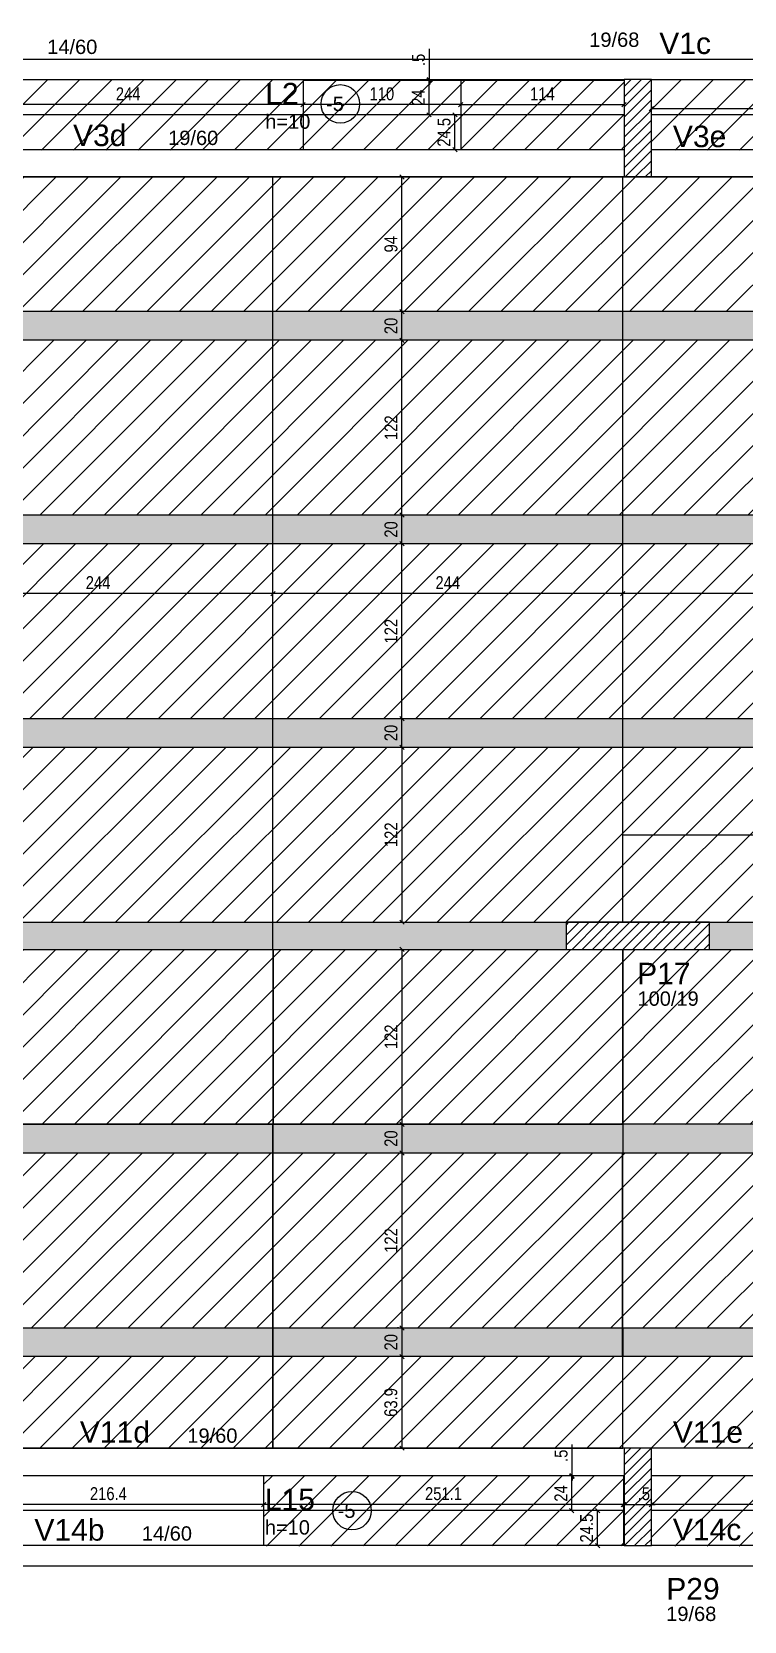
# Model space of a CAD drawing. Extents: x 2335 to 8663, y 180 to 3801.
# Drawn here: x 4212 to 4709, y 1703 to 2812 of the extents above; entities that cross this region are included whole.
import ezdxf

# ---------------------------------------------------------------- set-up
doc = ezdxf.new("R2010")
doc.units = 0
for name, color, linetype in [('3', 3, 'Continuous'), ('4', 4, 'Continuous'), ('8', 8, 'Continuous'), ('COTA', 241, 'Continuous'), ('ES-VIGA', 3, 'Continuous'), ('L-D', 2, 'Continuous'), ('L-N', 4, 'Continuous'), ('Painéis', 200, 'Continuous'), ('Pilares', 5, 'Continuous'), ('VIG-D', 2, 'Continuous')]:
    doc.layers.add(name, color=color, linetype=linetype)
doc.layers.add('Hachura', color=251, linetype='Continuous', lineweight=9)
doc.layers.add('REAPROVEITAMENTO', color=251, linetype='Continuous', lineweight=9)
doc.styles.add('COTA TECNICA-50', font='techl___.ttf', dxfattribs={"height": 9})
doc.styles.get("Standard").update_dxf_attribs({"font": 'arial.ttf'})
doc.dimstyles.new('COTA PAINEL-50', dxfattribs={"dimtxt": 9, "dimasz": 3, "dimexe": 3, "dimexo": 3, "dimgap": 3, "dimtad": 1, "dimdec": 1, "dimzin": 12, "dimdsep": 46, "dimtxsty": 'COTA TECNICA-50', "dimblk1": 'OBLIQUE', "dimblk2": 'OBLIQUE', "dimsah": 1, "dimcen": 0.9, "dimclrd": 4, "dimclre": 4, "dimclrt": 240, "dimadec": 1, "dimazin": 3, "dimtfac": 1, "dimtdec": 1, "dimtmove": 0, "dimatfit": 3, "dimfxl": 1, "dimtolj": 1, "dimtzin": 12, "dimarcsym": 0})
pattern_1 = [(45, (-39.48, -210.253), (-11.22532, 11.22532), [])]

# ---------------------------------------------------------------- blocks, each defined once
blk = doc.blocks.new('_Oblique')
at = {"color": 0, "linetype": 'ByBlock', "lineweight": -2}
blk.add_line((-0.5, -0.5), (0.5, 0.5), dxfattribs=at)
blk = doc.blocks.new('*D232')
at = {"layer": 'COTA', "color": 4, "lineweight": -2, "transparency": 16777216}
for p, q in [((4469.9, 2172), (4469.9, 2050)), ((4472.8, 2172), (4472.9, 2172)), ((4472.8, 2050), (4472.9, 2050))]:
    blk.add_line(p, q, dxfattribs=at)
at = {"layer": 'Defpoints', "color": 0, "transparency": 16777216}
for p in [(4469.8, 2172), (4469.8, 2050), (4469.9, 2050)]:
    blk.add_point(p, dxfattribs=at)
at = {"layer": 'COTA', "color": 4, "lineweight": -2, "transparency": 16777216, "xscale": 3, "yscale": 3, "zscale": 3}
for p, rotation in [((4469.9, 2172), 90), ((4469.9, 2050), 270)]:
    blk.add_blockref('_Oblique', p, dxfattribs=dict(at, rotation=rotation))
at = {"layer": 'COTA', "color": 240, "transparency": 16777216, "insert": (4462.3, 2111), "char_height": 9, "attachment_point": 5, "rotation": 90, "style": 'COTA TECNICA-50'}
blk.add_mtext('\\A1;122', dxfattribs=at)
blk = doc.blocks.new('*D233')
at = {"layer": 'COTA', "color": 4, "lineweight": -2, "transparency": 16777216}
for p, q in [((4469.9, 2050), (4469.9, 2029.9)), ((4472.8, 2050), (4472.9, 2050))]:
    blk.add_line(p, q, dxfattribs=at)
at = {"layer": 'Defpoints', "color": 0, "transparency": 16777216}
for p in [(4469.8, 2050), (4469.9, 2029.9), (4469.9, 2029.9)]:
    blk.add_point(p, dxfattribs=at)
at = {"layer": 'COTA', "color": 4, "lineweight": -2, "transparency": 16777216, "xscale": 3, "yscale": 3, "zscale": 3}
for p, rotation in [((4469.9, 2050), 90), ((4469.9, 2029.9), 270)]:
    blk.add_blockref('_Oblique', p, dxfattribs=dict(at, rotation=rotation))
at = {"layer": 'COTA', "color": 240, "transparency": 16777216, "insert": (4462.3, 2040), "char_height": 9, "attachment_point": 5, "rotation": 90, "style": 'COTA TECNICA-50'}
blk.add_mtext('\\A1;20', dxfattribs=at)
blk = doc.blocks.new('*D234')
at = {"layer": 'COTA', "color": 4, "lineweight": -2, "transparency": 16777216}
for p, q in [((4469.9, 2029.9), (4469.9, 1907.9)), ((4467.5, 1907.9), (4466.9, 1907.9))]:
    blk.add_line(p, q, dxfattribs=at)
at = {"layer": 'Defpoints', "color": 0, "transparency": 16777216}
for p in [(4469.9, 2029.9), (4469.9, 1907.9), (4470.5, 1907.9)]:
    blk.add_point(p, dxfattribs=at)
at = {"layer": 'COTA', "color": 4, "lineweight": -2, "transparency": 16777216, "xscale": 3, "yscale": 3, "zscale": 3}
for p, rotation in [((4469.9, 2029.9), 90), ((4469.9, 1907.9), 270)]:
    blk.add_blockref('_Oblique', p, dxfattribs=dict(at, rotation=rotation))
at = {"layer": 'COTA', "color": 240, "transparency": 16777216, "insert": (4462.3, 1968.9), "char_height": 9, "attachment_point": 5, "rotation": 90, "style": 'COTA TECNICA-50'}
blk.add_mtext('\\A1;122', dxfattribs=at)
blk = doc.blocks.new('*D235')
at = {"layer": 'COTA', "color": 4, "lineweight": -2, "transparency": 16777216}
blk.add_line((4469.9, 1907.9), (4469.9, 1887.9), dxfattribs=at)
at = {"layer": 'Defpoints', "color": 0, "transparency": 16777216}
for p in [(4469.9, 1907.9), (4469.9, 1887.9), (4469.9, 1887.9)]:
    blk.add_point(p, dxfattribs=at)
at = {"layer": 'COTA', "color": 4, "lineweight": -2, "transparency": 16777216, "xscale": 3, "yscale": 3, "zscale": 3}
for p, rotation in [((4469.9, 1907.9), 90), ((4469.9, 1887.9), 270)]:
    blk.add_blockref('_Oblique', p, dxfattribs=dict(at, rotation=rotation))
at = {"layer": 'COTA', "color": 240, "transparency": 16777216, "insert": (4462.3, 1897.9), "char_height": 9, "attachment_point": 5, "rotation": 90, "style": 'COTA TECNICA-50'}
blk.add_mtext('\\A1;20', dxfattribs=at)
blk = doc.blocks.new('*D236')
at = {"layer": 'COTA', "color": 4, "lineweight": -2, "transparency": 16777216}
blk.add_line((4469.9, 1887.9), (4469.9, 1824), dxfattribs=at)
at = {"layer": 'Defpoints', "color": 0, "transparency": 16777216}
for p in [(4469.9, 1887.9), (4469.9, 1824), (4469.9, 1824)]:
    blk.add_point(p, dxfattribs=at)
at = {"layer": 'COTA', "color": 4, "lineweight": -2, "transparency": 16777216, "xscale": 3, "yscale": 3, "zscale": 3}
for p, rotation in [((4469.9, 1887.9), 90), ((4469.9, 1824), 270)]:
    blk.add_blockref('_Oblique', p, dxfattribs=dict(at, rotation=rotation))
at = {"layer": 'COTA', "color": 240, "transparency": 16777216, "insert": (4462.2, 1855.9), "char_height": 9, "attachment_point": 5, "rotation": 90, "style": 'COTA TECNICA-50'}
blk.add_mtext('\\A1;63.9', dxfattribs=at)
blk = doc.blocks.new('*D96')
at = {"layer": 'Defpoints', "color": 0, "transparency": 16777216}
for p in [(4623.9, 2420.3), (4623.9, 2420.3), (4867.9, 2420.3)]:
    blk.add_point(p, dxfattribs=at)
at = {"layer": 'Painéis', "color": 4, "lineweight": -2, "transparency": 16777216}
for p, q in [((4623.9, 2423.3), (4623.9, 2423.3)), ((4867.9, 2420.3), (4623.9, 2420.3))]:
    blk.add_line(p, q, dxfattribs=at)
at = {"layer": 'Painéis', "color": 4, "lineweight": -2, "transparency": 16777216, "xscale": 3, "yscale": 3, "zscale": 3, "rotation": 180}
blk.add_blockref('_Oblique', (4623.9, 2420.3), dxfattribs=at)
at = {"layer": 'Painéis', "color": 4, "lineweight": -2, "transparency": 16777216, "xscale": 3, "yscale": 3, "zscale": 3}
blk.add_blockref('_Oblique', (4867.9, 2420.3), dxfattribs=at)
at = {"layer": 'Painéis', "color": 240, "transparency": 16777216, "insert": (4745.9, 2427.9), "char_height": 9, "attachment_point": 5, "style": 'COTA TECNICA-50'}
blk.add_mtext('\\A1;244', dxfattribs=at)
blk = doc.blocks.new('*D97')
at = {"layer": 'Defpoints', "color": 0, "transparency": 16777216}
for p in [(4379.9, 2420.3), (4379.9, 2420.3), (4623.9, 2420.3)]:
    blk.add_point(p, dxfattribs=at)
at = {"layer": 'Painéis', "color": 4, "lineweight": -2, "transparency": 16777216}
for p, q in [((4379.9, 2423.3), (4379.9, 2423.3)), ((4623.9, 2420.3), (4379.9, 2420.3)), ((4623.9, 2423.3), (4623.9, 2423.3))]:
    blk.add_line(p, q, dxfattribs=at)
at = {"layer": 'Painéis', "color": 4, "lineweight": -2, "transparency": 16777216, "xscale": 3, "yscale": 3, "zscale": 3, "rotation": 180}
blk.add_blockref('_Oblique', (4379.9, 2420.3), dxfattribs=at)
at = {"layer": 'Painéis', "color": 4, "lineweight": -2, "transparency": 16777216, "xscale": 3, "yscale": 3, "zscale": 3}
blk.add_blockref('_Oblique', (4623.9, 2420.3), dxfattribs=at)
at = {"layer": 'Painéis', "color": 240, "transparency": 16777216, "insert": (4501.9, 2427.9), "char_height": 9, "attachment_point": 5, "style": 'COTA TECNICA-50'}
blk.add_mtext('\\A1;244', dxfattribs=at)
blk = doc.blocks.new('*D98')
at = {"layer": 'Defpoints', "color": 0, "transparency": 16777216}
for p in [(4135.9, 2420.3), (4135.9, 2420.3), (4379.9, 2420.3)]:
    blk.add_point(p, dxfattribs=at)
at = {"layer": 'Painéis', "color": 4, "lineweight": -2, "transparency": 16777216}
for p, q in [((4135.9, 2423.3), (4135.9, 2423.3)), ((4379.9, 2420.3), (4135.9, 2420.3)), ((4379.9, 2423.3), (4379.9, 2423.3))]:
    blk.add_line(p, q, dxfattribs=at)
at = {"layer": 'Painéis', "color": 4, "lineweight": -2, "transparency": 16777216, "xscale": 3, "yscale": 3, "zscale": 3, "rotation": 180}
blk.add_blockref('_Oblique', (4135.9, 2420.3), dxfattribs=at)
at = {"layer": 'Painéis', "color": 4, "lineweight": -2, "transparency": 16777216, "xscale": 3, "yscale": 3, "zscale": 3}
blk.add_blockref('_Oblique', (4379.9, 2420.3), dxfattribs=at)
at = {"layer": 'Painéis', "color": 240, "transparency": 16777216, "insert": (4257.9, 2427.9), "char_height": 9, "attachment_point": 5, "style": 'COTA TECNICA-50'}
blk.add_mtext('\\A1;244', dxfattribs=at)
blk = doc.blocks.new('*D111')
at = {"layer": 'Defpoints', "color": 0, "transparency": 16777216}
for p in [(4469.9, 2333), (4469.9, 2333), (4469.9, 2313)]:
    blk.add_point(p, dxfattribs=at)
at = {"layer": 'Painéis', "color": 4, "lineweight": -2, "transparency": 16777216}
blk.add_line((4469.9, 2313), (4469.9, 2333), dxfattribs=at)
at = {"layer": 'Painéis', "color": 4, "lineweight": -2, "transparency": 16777216, "xscale": 3, "yscale": 3, "zscale": 3}
for p, rotation in [((4469.9, 2333), 90), ((4469.9, 2313), 270)]:
    blk.add_blockref('_Oblique', p, dxfattribs=dict(at, rotation=rotation))
at = {"layer": 'Painéis', "color": 240, "transparency": 16777216, "insert": (4462.3, 2323), "char_height": 9, "attachment_point": 5, "rotation": 90, "style": 'COTA TECNICA-50'}
blk.add_mtext('\\A1;20', dxfattribs=at)
blk = doc.blocks.new('*D112')
at = {"layer": 'Defpoints', "color": 0, "transparency": 16777216}
for p in [(4469.9, 2455), (4469.9, 2455), (4469.9, 2333)]:
    blk.add_point(p, dxfattribs=at)
at = {"layer": 'Painéis', "color": 4, "lineweight": -2, "transparency": 16777216}
blk.add_line((4469.9, 2333), (4469.9, 2455), dxfattribs=at)
at = {"layer": 'Painéis', "color": 4, "lineweight": -2, "transparency": 16777216, "xscale": 3, "yscale": 3, "zscale": 3}
for p, rotation in [((4469.9, 2455), 90), ((4469.9, 2333), 270)]:
    blk.add_blockref('_Oblique', p, dxfattribs=dict(at, rotation=rotation))
at = {"layer": 'Painéis', "color": 240, "transparency": 16777216, "insert": (4462.3, 2394), "char_height": 9, "attachment_point": 5, "rotation": 90, "style": 'COTA TECNICA-50'}
blk.add_mtext('\\A1;122', dxfattribs=at)
blk = doc.blocks.new('*D113')
at = {"layer": 'Defpoints', "color": 0, "transparency": 16777216}
for p in [(4469.9, 2475), (4469.9, 2475), (4469.9, 2455)]:
    blk.add_point(p, dxfattribs=at)
at = {"layer": 'Painéis', "color": 4, "lineweight": -2, "transparency": 16777216}
blk.add_line((4469.9, 2455), (4469.9, 2475), dxfattribs=at)
at = {"layer": 'Painéis', "color": 4, "lineweight": -2, "transparency": 16777216, "xscale": 3, "yscale": 3, "zscale": 3}
for p, rotation in [((4469.9, 2475), 90), ((4469.9, 2455), 270)]:
    blk.add_blockref('_Oblique', p, dxfattribs=dict(at, rotation=rotation))
at = {"layer": 'Painéis', "color": 240, "transparency": 16777216, "insert": (4462.3, 2465), "char_height": 9, "attachment_point": 5, "rotation": 90, "style": 'COTA TECNICA-50'}
blk.add_mtext('\\A1;20', dxfattribs=at)
blk = doc.blocks.new('*D114')
at = {"layer": 'Defpoints', "color": 0, "transparency": 16777216}
for p in [(4469.9, 2597), (4469.9, 2597), (4469.9, 2475)]:
    blk.add_point(p, dxfattribs=at)
at = {"layer": 'Painéis', "color": 4, "lineweight": -2, "transparency": 16777216}
blk.add_line((4469.9, 2475), (4469.9, 2597), dxfattribs=at)
at = {"layer": 'Painéis', "color": 4, "lineweight": -2, "transparency": 16777216, "xscale": 3, "yscale": 3, "zscale": 3}
for p, rotation in [((4469.9, 2597), 90), ((4469.9, 2475), 270)]:
    blk.add_blockref('_Oblique', p, dxfattribs=dict(at, rotation=rotation))
at = {"layer": 'Painéis', "color": 240, "transparency": 16777216, "insert": (4462.3, 2536), "char_height": 9, "attachment_point": 5, "rotation": 90, "style": 'COTA TECNICA-50'}
blk.add_mtext('\\A1;122', dxfattribs=at)
blk = doc.blocks.new('*D115')
at = {"layer": 'Defpoints', "color": 0, "transparency": 16777216}
for p in [(4469.9, 2617), (4469.9, 2617), (4469.9, 2597)]:
    blk.add_point(p, dxfattribs=at)
at = {"layer": 'Painéis', "color": 4, "lineweight": -2, "transparency": 16777216}
blk.add_line((4469.9, 2597), (4469.9, 2617), dxfattribs=at)
at = {"layer": 'Painéis', "color": 4, "lineweight": -2, "transparency": 16777216, "xscale": 3, "yscale": 3, "zscale": 3}
for p, rotation in [((4469.9, 2617), 90), ((4469.9, 2597), 270)]:
    blk.add_blockref('_Oblique', p, dxfattribs=dict(at, rotation=rotation))
at = {"layer": 'Painéis', "color": 240, "transparency": 16777216, "insert": (4462.3, 2607), "char_height": 9, "attachment_point": 5, "rotation": 90, "style": 'COTA TECNICA-50'}
blk.add_mtext('\\A1;20', dxfattribs=at)
blk = doc.blocks.new('*D116')
at = {"layer": 'Defpoints', "color": 0, "transparency": 16777216}
for p in [(4460.4, 2711), (4469.9, 2711), (4469.9, 2617)]:
    blk.add_point(p, dxfattribs=at)
at = {"layer": 'Painéis', "color": 4, "lineweight": -2, "transparency": 16777216}
for p, q in [((4463.4, 2711), (4472.9, 2711)), ((4469.9, 2617), (4469.9, 2711))]:
    blk.add_line(p, q, dxfattribs=at)
at = {"layer": 'Painéis', "color": 4, "lineweight": -2, "transparency": 16777216, "xscale": 3, "yscale": 3, "zscale": 3}
for p, rotation in [((4469.9, 2711), 90), ((4469.9, 2617), 270)]:
    blk.add_blockref('_Oblique', p, dxfattribs=dict(at, rotation=rotation))
at = {"layer": 'Painéis', "color": 240, "transparency": 16777216, "insert": (4462.3, 2664), "char_height": 9, "attachment_point": 5, "rotation": 90, "style": 'COTA TECNICA-50'}
blk.add_mtext('\\A1;94', dxfattribs=at)
blk = doc.blocks.new('*D117')
at = {"layer": 'Defpoints', "color": 0, "transparency": 16777216}
for p in [(4469.9, 2313), (4469.9, 2191), (4469.9, 2191)]:
    blk.add_point(p, dxfattribs=at)
at = {"layer": 'Painéis', "color": 4, "lineweight": -2, "transparency": 16777216}
blk.add_line((4469.9, 2313), (4469.9, 2191), dxfattribs=at)
at = {"layer": 'Painéis', "color": 4, "lineweight": -2, "transparency": 16777216, "xscale": 3, "yscale": 3, "zscale": 3}
for p, rotation in [((4469.9, 2313), 90), ((4469.9, 2191), 270)]:
    blk.add_blockref('_Oblique', p, dxfattribs=dict(at, rotation=rotation))
at = {"layer": 'Painéis', "color": 240, "transparency": 16777216, "insert": (4462.3, 2252), "char_height": 9, "attachment_point": 5, "rotation": 90, "style": 'COTA TECNICA-50'}
blk.add_mtext('\\A1;122', dxfattribs=at)
blk = doc.blocks.new('*D156')
at = {"layer": 'Defpoints', "color": 0, "transparency": 16777216}
for p in [(4506.9, 2754.3), (4506.9, 2754.3), (4506.9, 2729.9)]:
    blk.add_point(p, dxfattribs=at)
at = {"layer": 'Painéis', "color": 4, "lineweight": -2, "transparency": 16777216}
blk.add_line((4506.9, 2729.9), (4506.9, 2754.3), dxfattribs=at)
at = {"layer": 'Painéis', "color": 4, "lineweight": -2, "transparency": 16777216, "xscale": 3, "yscale": 3, "zscale": 3}
for p, rotation in [((4506.9, 2754.3), 90), ((4506.9, 2729.9), 270)]:
    blk.add_blockref('_Oblique', p, dxfattribs=dict(at, rotation=rotation))
at = {"layer": 'Painéis', "color": 240, "transparency": 16777216, "insert": (4499.3, 2742.1), "char_height": 9, "attachment_point": 5, "rotation": 90, "style": 'COTA TECNICA-50'}
blk.add_mtext('\\A1;24.5', dxfattribs=at)
blk = doc.blocks.new('*D157')
at = {"layer": 'Defpoints', "color": 0, "transparency": 16777216}
for p in [(4488.9, 2778.3), (4488.9, 2778.3), (4488.9, 2754.3)]:
    blk.add_point(p, dxfattribs=at)
at = {"layer": 'Painéis', "color": 4, "lineweight": -2, "transparency": 16777216}
blk.add_line((4488.9, 2754.3), (4488.9, 2778.3), dxfattribs=at)
at = {"layer": 'Painéis', "color": 4, "lineweight": -2, "transparency": 16777216, "xscale": 3, "yscale": 3, "zscale": 3}
for p, rotation in [((4488.9, 2778.3), 90), ((4488.9, 2754.3), 270)]:
    blk.add_blockref('_Oblique', p, dxfattribs=dict(at, rotation=rotation))
at = {"layer": 'Painéis', "color": 240, "transparency": 16777216, "insert": (4481.3, 2766.3), "char_height": 9, "attachment_point": 5, "rotation": 90, "style": 'COTA TECNICA-50'}
blk.add_mtext('\\A1;24', dxfattribs=at)
blk = doc.blocks.new('*D158')
at = {"layer": 'Defpoints', "color": 0, "transparency": 16777216}
for p in [(4489.1, 2778.8), (4489.1, 2778.8), (4489.1, 2778.3)]:
    blk.add_point(p, dxfattribs=at)
at = {"layer": 'Painéis', "color": 4, "lineweight": -2, "transparency": 16777216}
for p, q in [((4489.1, 2778.8), (4489.1, 2800.4)), ((4489.1, 2778.3), (4489.1, 2778.8)), ((4489.1, 2778.3), (4489.1, 2775.3))]:
    blk.add_line(p, q, dxfattribs=at)
at = {"layer": 'Painéis', "color": 4, "lineweight": -2, "transparency": 16777216, "xscale": 3, "yscale": 3, "zscale": 3}
for p, rotation in [((4489.1, 2778.8), 270), ((4489.1, 2778.3), 90)]:
    blk.add_blockref('_Oblique', p, dxfattribs=dict(at, rotation=rotation))
at = {"layer": 'Painéis', "color": 240, "transparency": 16777216, "insert": (4481.5, 2792.6), "char_height": 9, "attachment_point": 5, "rotation": 90, "style": 'COTA TECNICA-50'}
blk.add_mtext('\\A1;.5', dxfattribs=at)
blk = doc.blocks.new('*D159')
at = {"layer": 'Defpoints', "color": 0, "transparency": 16777216}
for p in [(4510.9, 2761.4), (4624.9, 2761.4), (4624.9, 2761.4)]:
    blk.add_point(p, dxfattribs=at)
at = {"layer": 'Painéis', "color": 4, "lineweight": -2, "transparency": 16777216}
for p, q in [((4510.9, 2761.4), (4624.9, 2761.4)), ((4624.9, 2764.4), (4624.9, 2764.4))]:
    blk.add_line(p, q, dxfattribs=at)
at = {"layer": 'Painéis', "color": 4, "lineweight": -2, "transparency": 16777216, "xscale": 3, "yscale": 3, "zscale": 3, "rotation": 180}
blk.add_blockref('_Oblique', (4510.9, 2761.4), dxfattribs=at)
at = {"layer": 'Painéis', "color": 4, "lineweight": -2, "transparency": 16777216, "xscale": 3, "yscale": 3, "zscale": 3}
blk.add_blockref('_Oblique', (4624.9, 2761.4), dxfattribs=at)
at = {"layer": 'Painéis', "color": 240, "transparency": 16777216, "insert": (4567.9, 2768.9), "char_height": 9, "attachment_point": 5, "style": 'COTA TECNICA-50'}
blk.add_mtext('\\A1;114', dxfattribs=at)
blk = doc.blocks.new('*D190')
at = {"layer": 'Defpoints', "color": 0, "transparency": 16777216}
for p in [(4643.9, 2758.5), (4643.9, 2758.5), (4867.4, 2758.5)]:
    blk.add_point(p, dxfattribs=at)
at = {"layer": 'Painéis', "color": 4, "lineweight": -2, "transparency": 16777216}
blk.add_line((4867.4, 2758.5), (4643.9, 2758.5), dxfattribs=at)
at = {"layer": 'Painéis', "color": 4, "lineweight": -2, "transparency": 16777216, "xscale": 3, "yscale": 3, "zscale": 3, "rotation": 180}
blk.add_blockref('_Oblique', (4643.9, 2758.5), dxfattribs=at)
at = {"layer": 'Painéis', "color": 4, "lineweight": -2, "transparency": 16777216, "xscale": 3, "yscale": 3, "zscale": 3}
blk.add_blockref('_Oblique', (4867.4, 2758.5), dxfattribs=at)
at = {"layer": 'Painéis', "color": 240, "transparency": 16777216, "insert": (4755.7, 2766.2), "char_height": 9, "attachment_point": 5, "style": 'COTA TECNICA-50'}
blk.add_mtext('\\A1;223.5', dxfattribs=at)
blk = doc.blocks.new('*D195')
at = {"layer": 'Defpoints', "color": 0, "transparency": 16777216}
for p in [(4606.4, 1780.4), (4606.4, 1780.4), (4606.4, 1755.9)]:
    blk.add_point(p, dxfattribs=at)
at = {"layer": 'Painéis', "color": 4, "lineweight": -2, "transparency": 16777216}
blk.add_line((4606.4, 1755.9), (4606.4, 1780.4), dxfattribs=at)
at = {"layer": 'Painéis', "color": 4, "lineweight": -2, "transparency": 16777216, "xscale": 3, "yscale": 3, "zscale": 3}
for p, rotation in [((4606.4, 1780.4), 90), ((4606.4, 1755.9), 270)]:
    blk.add_blockref('_Oblique', p, dxfattribs=dict(at, rotation=rotation))
at = {"layer": 'Painéis', "color": 240, "transparency": 16777216, "insert": (4598.8, 1768.2), "char_height": 9, "attachment_point": 5, "rotation": 90, "style": 'COTA TECNICA-50'}
blk.add_mtext('\\A1;24.5', dxfattribs=at)
blk = doc.blocks.new('*D196')
at = {"layer": 'Defpoints', "color": 0, "transparency": 16777216}
for p in [(4588.4, 1804.4), (4588.4, 1804.4), (4588.4, 1780.4)]:
    blk.add_point(p, dxfattribs=at)
at = {"layer": 'Painéis', "color": 4, "lineweight": -2, "transparency": 16777216}
blk.add_line((4588.4, 1780.4), (4588.4, 1804.4), dxfattribs=at)
at = {"layer": 'Painéis', "color": 4, "lineweight": -2, "transparency": 16777216, "xscale": 3, "yscale": 3, "zscale": 3}
for p, rotation in [((4588.4, 1804.4), 90), ((4588.4, 1780.4), 270)]:
    blk.add_blockref('_Oblique', p, dxfattribs=dict(at, rotation=rotation))
at = {"layer": 'Painéis', "color": 240, "transparency": 16777216, "insert": (4580.8, 1792.4), "char_height": 9, "attachment_point": 5, "rotation": 90, "style": 'COTA TECNICA-50'}
blk.add_mtext('\\A1;24', dxfattribs=at)
blk = doc.blocks.new('*D197')
at = {"layer": 'Defpoints', "color": 0, "transparency": 16777216}
for p in [(4588.6, 1804.9), (4588.6, 1804.9), (4588.6, 1804.4)]:
    blk.add_point(p, dxfattribs=at)
at = {"layer": 'Painéis', "color": 4, "lineweight": -2, "transparency": 16777216}
for p, q in [((4588.6, 1804.9), (4588.6, 1826.5)), ((4588.6, 1804.4), (4588.6, 1804.9)), ((4588.6, 1804.4), (4588.6, 1801.4))]:
    blk.add_line(p, q, dxfattribs=at)
at = {"layer": 'Painéis', "color": 4, "lineweight": -2, "transparency": 16777216, "xscale": 3, "yscale": 3, "zscale": 3}
for p, rotation in [((4588.6, 1804.9), 270), ((4588.6, 1804.4), 90)]:
    blk.add_blockref('_Oblique', p, dxfattribs=dict(at, rotation=rotation))
at = {"layer": 'Painéis', "color": 240, "transparency": 16777216, "insert": (4581, 1818.7), "char_height": 9, "attachment_point": 5, "rotation": 90, "style": 'COTA TECNICA-50'}
blk.add_mtext('\\A1;.5', dxfattribs=at)
blk = doc.blocks.new('*D275')
at = {"layer": 'Defpoints', "color": 0, "transparency": 16777216}
for p in [(4624.4, 1784.8), (4624.9, 1784.8), (4624.9, 1784.6)]:
    blk.add_point(p, dxfattribs=at)
at = {"layer": 'Painéis', "color": 4, "lineweight": -2, "transparency": 16777216}
for p, q in [((4624.4, 1784.6), (4621.4, 1784.6)), ((4624.4, 1784.6), (4624.9, 1784.6)), ((4624.4, 1781.8), (4624.4, 1781.6)), ((4624.9, 1784.6), (4646.5, 1784.6)), ((4624.9, 1781.8), (4624.9, 1781.6))]:
    blk.add_line(p, q, dxfattribs=at)
at = {"layer": 'Painéis', "color": 4, "lineweight": -2, "transparency": 16777216, "xscale": 3, "yscale": 3, "zscale": 3}
blk.add_blockref('_Oblique', (4624.4, 1784.6), dxfattribs=at)
at = {"layer": 'Painéis', "color": 4, "lineweight": -2, "transparency": 16777216, "xscale": 3, "yscale": 3, "zscale": 3, "rotation": 180}
blk.add_blockref('_Oblique', (4624.9, 1784.6), dxfattribs=at)
at = {"layer": 'Painéis', "color": 240, "transparency": 16777216, "insert": (4638.7, 1792.2), "char_height": 9, "attachment_point": 5, "style": 'COTA TECNICA-50'}
blk.add_mtext('\\A1;.5', dxfattribs=at)
blk = doc.blocks.new('*D276')
at = {"layer": 'Defpoints', "color": 0, "transparency": 16777216}
for p in [(4373.4, 1784.6), (4373.4, 1784.6), (4624.4, 1784.6)]:
    blk.add_point(p, dxfattribs=at)
at = {"layer": 'Painéis', "color": 4, "lineweight": -2, "transparency": 16777216}
blk.add_line((4624.4, 1784.6), (4373.4, 1784.6), dxfattribs=at)
at = {"layer": 'Painéis', "color": 4, "lineweight": -2, "transparency": 16777216, "xscale": 3, "yscale": 3, "zscale": 3, "rotation": 180}
blk.add_blockref('_Oblique', (4373.4, 1784.6), dxfattribs=at)
at = {"layer": 'Painéis', "color": 4, "lineweight": -2, "transparency": 16777216, "xscale": 3, "yscale": 3, "zscale": 3}
blk.add_blockref('_Oblique', (4624.4, 1784.6), dxfattribs=at)
at = {"layer": 'Painéis', "color": 240, "transparency": 16777216, "insert": (4498.9, 1792.2), "char_height": 9, "attachment_point": 5, "style": 'COTA TECNICA-50'}
blk.add_mtext('\\A1;251.1', dxfattribs=at)
blk = doc.blocks.new('*D198')
at = {"layer": 'Defpoints', "color": 0, "transparency": 16777216}
for p in [(4156.9, 1784.6), (4156.9, 1784.6), (4373.4, 1784.6)]:
    blk.add_point(p, dxfattribs=at)
at = {"layer": 'Painéis', "color": 4, "lineweight": -2, "transparency": 16777216}
blk.add_line((4373.4, 1784.6), (4156.9, 1784.6), dxfattribs=at)
at = {"layer": 'Painéis', "color": 4, "lineweight": -2, "transparency": 16777216, "xscale": 3, "yscale": 3, "zscale": 3, "rotation": 180}
blk.add_blockref('_Oblique', (4156.9, 1784.6), dxfattribs=at)
at = {"layer": 'Painéis', "color": 4, "lineweight": -2, "transparency": 16777216, "xscale": 3, "yscale": 3, "zscale": 3}
blk.add_blockref('_Oblique', (4373.4, 1784.6), dxfattribs=at)
at = {"layer": 'Painéis', "color": 240, "transparency": 16777216, "insert": (4265.1, 1792.2), "char_height": 9, "attachment_point": 5, "style": 'COTA TECNICA-50'}
blk.add_mtext('\\A1;216.4', dxfattribs=at)
blk = doc.blocks.new('*D202')
at = {"layer": 'Defpoints', "color": 0, "transparency": 16777216}
for p in [(4643.9, 1784.6), (4643.9, 1784.6), (4867.4, 1784.6)]:
    blk.add_point(p, dxfattribs=at)
at = {"layer": 'Painéis', "color": 4, "lineweight": -2, "transparency": 16777216}
blk.add_line((4867.4, 1784.6), (4643.9, 1784.6), dxfattribs=at)
at = {"layer": 'Painéis', "color": 4, "lineweight": -2, "transparency": 16777216, "xscale": 3, "yscale": 3, "zscale": 3, "rotation": 180}
blk.add_blockref('_Oblique', (4643.9, 1784.6), dxfattribs=at)
at = {"layer": 'Painéis', "color": 4, "lineweight": -2, "transparency": 16777216, "xscale": 3, "yscale": 3, "zscale": 3}
blk.add_blockref('_Oblique', (4867.4, 1784.6), dxfattribs=at)
at = {"layer": 'Painéis', "color": 240, "transparency": 16777216, "insert": (4755.6, 1792.3), "char_height": 9, "attachment_point": 5, "style": 'COTA TECNICA-50'}
blk.add_mtext('\\A1;223.5', dxfattribs=at)
blk = doc.blocks.new('*D278')
at = {"layer": 'Defpoints', "color": 0, "transparency": 16777216}
for p in [(4400.9, 2761.4), (4400.9, 2761.4), (4510.9, 2761.4)]:
    blk.add_point(p, dxfattribs=at)
at = {"layer": 'Painéis', "color": 4, "lineweight": -2, "transparency": 16777216}
blk.add_line((4510.9, 2761.4), (4400.9, 2761.4), dxfattribs=at)
at = {"layer": 'Painéis', "color": 4, "lineweight": -2, "transparency": 16777216, "xscale": 3, "yscale": 3, "zscale": 3, "rotation": 180}
blk.add_blockref('_Oblique', (4400.9, 2761.4), dxfattribs=at)
at = {"layer": 'Painéis', "color": 4, "lineweight": -2, "transparency": 16777216, "xscale": 3, "yscale": 3, "zscale": 3}
blk.add_blockref('_Oblique', (4510.9, 2761.4), dxfattribs=at)
at = {"layer": 'Painéis', "color": 240, "transparency": 16777216, "insert": (4455.9, 2768.9), "char_height": 9, "attachment_point": 5, "style": 'COTA TECNICA-50'}
blk.add_mtext('\\A1;110', dxfattribs=at)
blk = doc.blocks.new('*D203')
at = {"layer": 'Defpoints', "color": 0, "transparency": 16777216}
for p in [(4156.9, 2761.4), (4156.9, 2761.4), (4400.9, 2761.4)]:
    blk.add_point(p, dxfattribs=at)
at = {"layer": 'Painéis', "color": 4, "lineweight": -2, "transparency": 16777216}
for p, q in [((4400.9, 2761.4), (4156.9, 2761.4)), ((4156.9, 2758.4), (4156.9, 2758.4))]:
    blk.add_line(p, q, dxfattribs=at)
at = {"layer": 'Painéis', "color": 4, "lineweight": -2, "transparency": 16777216, "xscale": 3, "yscale": 3, "zscale": 3, "rotation": 180}
blk.add_blockref('_Oblique', (4156.9, 2761.4), dxfattribs=at)
at = {"layer": 'Painéis', "color": 4, "lineweight": -2, "transparency": 16777216, "xscale": 3, "yscale": 3, "zscale": 3}
blk.add_blockref('_Oblique', (4400.9, 2761.4), dxfattribs=at)
at = {"layer": 'Painéis', "color": 240, "transparency": 16777216, "insert": (4278.9, 2768.9), "char_height": 9, "attachment_point": 5, "style": 'COTA TECNICA-50'}
blk.add_mtext('\\A1;244', dxfattribs=at)

msp = doc.modelspace()

# ---------------------------------------------------------------- hatches: boundary and pattern name
at = {"layer": 'Hachura', "linetype": 'ByBlock'}
h = msp.add_hatch(color=256, dxfattribs=at)
h.dxf.hatch_style = 1
h.paths.add_polyline_path([(3179.44, 2616.98), (3179.44, 2596.94), (5111.94, 2596.94), (5111.94, 2616.98)])
h = msp.add_hatch(color=256, dxfattribs=at)
h.dxf.hatch_style = 1
h.paths.add_polyline_path([(3179.44, 2474.98), (3179.44, 2454.94), (5111.94, 2454.94), (5111.94, 2474.98)])
h = msp.add_hatch(color=256, dxfattribs=at)
h.dxf.hatch_style = 1
h.paths.add_polyline_path([(3526.44, 2332.98), (3526.44, 2312.94), (5111.94, 2312.94), (5111.94, 2332.98)])
h.paths.add_polyline_path([(3260.45, 2332.98), (3260.45, 2312.94), (3507.44, 2312.94), (3507.44, 2332.98)])
h = msp.add_hatch(color=256, dxfattribs=at)
h.dxf.hatch_style = 1
h.paths.add_polyline_path([(4584.44, 2190.97), (4197.44, 2190.98), (4197.44, 2171.98), (4584.44, 2171.97)])
h = msp.add_hatch(color=256, dxfattribs=at)
h.dxf.hatch_style = 1
h.paths.add_polyline_path([(5111.94, 2190.97), (4684.44, 2190.97), (4684.44, 2171.97), (5111.94, 2171.97)])
h = msp.add_hatch(color=256, dxfattribs=at)
h.dxf.hatch_style = 1
h.paths.add_polyline_path([(4379.94, 2049.97), (4379.94, 2029.94), (4135.88, 2029.94), (4135.88, 2049.97)])
h = msp.add_hatch(color=256, dxfattribs=at)
h.dxf.hatch_style = 1
h.paths.add_polyline_path([(4623.93, 2049.97), (4623.93, 2029.94), (4379.87, 2029.94), (4379.87, 2049.97)])
h = msp.add_hatch(color=256, dxfattribs=at)
h.dxf.hatch_style = 1
h.paths.add_polyline_path([(4868.11, 2049.97), (4868.11, 2029.94), (4624.03, 2029.94), (4624.03, 2049.97)])
h = msp.add_hatch(color=256, dxfattribs=at)
h.dxf.hatch_style = 1
h.paths.add_polyline_path([(4379.88, 1907.94), (4379.88, 1887.9), (4135.81, 1887.9), (4135.81, 1907.94)])
h = msp.add_hatch(color=256, dxfattribs=at)
h.dxf.hatch_style = 1
h.paths.add_polyline_path([(4623.94, 1907.94), (4623.94, 1887.9), (4379.88, 1887.9), (4379.88, 1907.94)])
h = msp.add_hatch(color=256, dxfattribs=at)
h.dxf.hatch_style = 1
h.paths.add_polyline_path([(4867.87, 1907.94), (4867.87, 1887.9), (4623.8, 1887.9), (4623.8, 1907.94)])
at = {"layer": 'REAPROVEITAMENTO', "linetype": 'ByBlock'}
h = msp.add_hatch(dxfattribs=at)
h.set_pattern_fill('ANSI31', color=256, scale=5, style=2)
h.set_pattern_definition([(45, (-468.622, -93.891), (-11.22532, 11.22532), [])])
h.paths.add_polyline_path([(4624.94, 2778.97), (4156.94, 2778.76), (4156.94, 2729.65), (4624.94, 2729.99)])
h = msp.add_hatch(dxfattribs=at)
h.set_pattern_fill('ANSI31', color=256, scale=5, style=2)
h.set_pattern_definition([(45, (18.384, -93.89), (-11.22532, 11.22532), [])])
h.paths.add_polyline_path([(5111.95, 2778.98), (4643.95, 2778.76), (4643.94, 2729.65), (5111.95, 2729.85)])
h = msp.add_hatch(dxfattribs=at)
h.set_pattern_fill('ANSI31', color=256, scale=5, style=2)
h.set_pattern_definition(pattern_1)
h.paths.add_polyline_path([(5111.94, 2710.97), (3260.44, 2710.97), (3179.44, 2710.97), (3179.44, 2616.98), (5111.94, 2616.98)])
h = msp.add_hatch(dxfattribs=at)
h.set_pattern_fill('ANSI31', color=256, scale=5, style=2)
h.set_pattern_definition(pattern_1)
h.paths.add_polyline_path([(5111.94, 2596.98), (3179.44, 2596.98), (3179.44, 2474.98), (5111.94, 2474.98)])
h = msp.add_hatch(dxfattribs=at)
h.set_pattern_fill('ANSI31', color=256, scale=5, style=2)
h.set_pattern_definition(pattern_1)
h.paths.add_polyline_path([(5111.94, 2454.98), (3526.44, 2454.98), (3526.44, 2332.98), (5111.94, 2332.98)])
h.paths.add_polyline_path([(4000.5, 2419.02), (4027.65, 2419.02), (4027.65, 2437.54), (4000.5, 2437.54)], flags=16)
h = msp.add_hatch(dxfattribs=at)
h.set_pattern_fill('ANSI31', color=256, scale=5, style=2)
h.set_pattern_definition(pattern_1)
h.paths.add_polyline_path([(5111.94, 2312.98), (3526.43, 2312.98), (3526.43, 2190.98), (5111.94, 2190.98)])
h = msp.add_hatch(dxfattribs=at)
h.set_pattern_fill('ANSI31', color=256, scale=5, style=2)
h.set_pattern_definition(pattern_1)
h.paths.add_polyline_path([(5111.94, 2049.78), (5111.94, 2171.78), (3179.44, 2171.97), (3179.44, 2049.97)])
h = msp.add_hatch(dxfattribs=at)
h.set_pattern_fill('ANSI31', color=256, scale=5, style=2)
h.set_pattern_definition(pattern_1)
h.paths.add_polyline_path([(5111.94, 1907.93), (5111.94, 2029.93), (3179.44, 2029.94), (3179.44, 1907.94)])
h = msp.add_hatch(dxfattribs=at)
h.set_pattern_fill('ANSI31', color=256, scale=5, style=2)
h.set_pattern_definition(pattern_1)
h.paths.add_polyline_path([(5111.94, 1887.9), (3179.44, 1887.9), (3179.44, 1823.97), (5111.94, 1823.97)])
h = msp.add_hatch(dxfattribs=at)
h.set_pattern_fill('ANSI31', color=256, scale=5, style=2)
h.set_pattern_definition([(45, (-468.704, -1067.85), (-11.22532, 11.22532), [])])
h.paths.add_polyline_path([(4624.86, 1805.02), (4373.36, 1804.8), (4373.36, 1755.69), (4624.86, 1755.89)])
h = msp.add_hatch(dxfattribs=at)
h.set_pattern_fill('ANSI31', color=256, scale=5, style=2)
h.set_pattern_definition([(45, (18.302, -1067.89), (-11.22532, 11.22532), [])])
h.paths.add_polyline_path([(5111.87, 1804.98), (4643.86, 1804.76), (4643.86, 1755.65), (5111.86, 1755.85)])

# ---------------------------------------------------------------- linework, layer by layer
at = {"layer": '3', "linetype": 'Continuous'}
for centre in [(4426.97, 2761.96), (4435.05, 1780.36)]:
    msp.add_circle(centre, 13.42, dxfattribs=at)
at = {"layer": '8', "linetype": 'Continuous'}
for p, q in [((4624.94, 2766.91), (4637.02, 2778.99)), ((4624.94, 2773.98), (4629.95, 2778.99)), ((4624.94, 2778.99), (4624.94, 2778.99)), ((4624.94, 2778.99), (4624.94, 2778.99)), ((4624.94, 2759.84), (4643.94, 2778.84)), ((4643.94, 2778.99), (4643.94, 2778.99)), ((4643.94, 2778.99), (4643.94, 2778.99)), ((4624.94, 2752.77), (4643.94, 2771.77)), ((4624.94, 2745.7), (4643.94, 2764.7)), ((4624.94, 2738.62), (4643.94, 2757.62)), ((4624.94, 2731.55), (4643.94, 2750.55)), ((4624.94, 2724.48), (4643.94, 2743.48)), ((4634.44, 2744.99), (4634.44, 2744.99)), ((4624.94, 2717.41), (4643.94, 2736.41)), ((4625.59, 2710.99), (4643.94, 2729.34)), ((4632.66, 2710.99), (4643.94, 2722.27)), ((4255.18, 2710.99), (4255.18, 2710.99)), ((4639.73, 2710.99), (4643.94, 2715.2)), ((4584.44, 2174.87), (4600.56, 2190.99)), ((4584.44, 2181.94), (4593.49, 2190.99)), ((4584.44, 2189.01), (4586.42, 2190.99)), ((4584.44, 2190.99), (4584.44, 2190.99)), ((4584.44, 2190.99), (4584.44, 2190.99)), ((4588.63, 2171.99), (4607.63, 2190.99)), ((4595.7, 2171.99), (4614.7, 2190.99)), ((4602.78, 2171.99), (4621.78, 2190.99)), ((4609.85, 2171.99), (4628.85, 2190.99)), ((4616.92, 2171.99), (4635.92, 2190.99)), ((4623.99, 2171.99), (4642.99, 2190.99)), ((4631.06, 2171.99), (4650.06, 2190.99)), ((4638.13, 2171.99), (4657.13, 2190.99)), ((4645.2, 2171.99), (4664.2, 2190.99)), ((4652.27, 2171.99), (4671.27, 2190.99)), ((4659.34, 2171.99), (4678.34, 2190.99)), ((4666.42, 2171.99), (4684.44, 2190.01)), ((4684.44, 2190.99), (4684.44, 2190.99)), ((4684.44, 2190.99), (4684.44, 2190.99)), ((4684.44, 2190.99), (4684.44, 2190.99)), ((4684.44, 2190.99), (4684.44, 2190.99)), ((4684.44, 2190.99), (4684.44, 2190.99)), ((4634.44, 2181.49), (4634.44, 2181.49)), ((4673.49, 2171.99), (4684.44, 2182.94)), ((4680.56, 2171.99), (4684.44, 2175.87)), ((4584.44, 2171.99), (4584.44, 2171.99)), ((4584.44, 2171.99), (4584.44, 2171.99)), ((4584.44, 2171.99), (4584.44, 2171.99)), ((4684.44, 2171.99), (4684.44, 2171.99)), ((4684.44, 2171.99), (4684.44, 2171.99)), ((4684.44, 2171.99), (4684.44, 2171.99)), ((4684.44, 2171.99), (4684.44, 2171.99)), ((4624.94, 1805.24), (4643.69, 1823.99)), ((4624.94, 1812.31), (4636.62, 1823.99)), ((4624.94, 1819.39), (4629.54, 1823.99)), ((4624.94, 1823.99), (4624.94, 1823.99)), ((4624.94, 1823.99), (4624.94, 1823.99)), ((4643.94, 1823.99), (4643.94, 1823.99)), ((4643.94, 1823.99), (4643.94, 1823.99)), ((4643.94, 1823.99), (4643.94, 1823.99)), ((4624.94, 1798.17), (4643.94, 1817.17)), ((4624.94, 1791.1), (4643.94, 1810.1)), ((4624.94, 1784.03), (4643.94, 1803.03)), ((4624.94, 1776.96), (4643.94, 1795.96)), ((4624.94, 1769.89), (4643.94, 1788.89)), ((4634.44, 1789.99), (4634.44, 1789.99)), ((4624.94, 1762.82), (4643.94, 1781.82)), ((4625.18, 1755.99), (4643.94, 1774.75)), ((4632.26, 1755.99), (4643.94, 1767.67)), ((4624.94, 1755.99), (4624.94, 1755.99)), ((4624.94, 1755.99), (4624.94, 1755.99)), ((4639.33, 1755.99), (4643.94, 1760.6)), ((4643.94, 1755.99), (4643.94, 1755.99)), ((4643.94, 1755.99), (4643.94, 1755.99))]:
    msp.add_line(p, q, dxfattribs=at)
at = {"layer": 'ES-VIGA', "linetype": 'Continuous'}
for points in [[(4634.44, 2792.99), (4147.44, 2792.99)], [(5130.94, 2792.99), (4634.44, 2792.99)], [(4156.94, 2778.99), (4624.94, 2778.99)], [(4643.94, 2778.99), (5111.94, 2778.99)], [(4624.94, 2729.99), (4156.94, 2729.99)], [(5111.94, 2729.99), (4643.94, 2729.99)], [(4156.94, 2710.99), (4624.94, 2710.99)], [(4643.94, 2710.99), (5111.94, 2710.99)], [(4624.94, 1823.99), (4156.94, 1823.99)], [(5111.94, 1823.99), (4643.94, 1823.99)], [(4156.94, 1804.99), (4624.94, 1804.99)], [(4643.94, 1804.99), (5111.94, 1804.99)], [(4624.94, 1755.99), (4156.94, 1755.99)], [(5111.94, 1755.99), (4643.94, 1755.99)], [(4147.44, 1741.99), (4634.44, 1741.99)], [(4634.44, 1741.99), (5130.94, 1741.99)]]:
    msp.add_lwpolyline(points, dxfattribs=at)
at = {"layer": 'Painéis'}
for p, q in [((4400.94, 2778.85), (4400.94, 2729.85)), ((4624.94, 2778.35), (4400.94, 2778.35)), ((4510.94, 2778.85), (4510.94, 2729.85)), ((4624.94, 2754.35), (4156.94, 2754.35)), ((5111.95, 2754.33), (4643.95, 2754.33)), ((5111.94, 2710.97), (3179.44, 2710.97)), ((4379.94, 2171.97), (4379.94, 2710.97)), ((4623.94, 2190.97), (4623.94, 2710.97)), ((5111.94, 2616.98), (3179.44, 2616.98)), ((5111.94, 2596.98), (3179.44, 2596.98)), ((5111.94, 2474.98), (3179.44, 2474.98)), ((5111.94, 2454.98), (3179.44, 2454.98)), ((5111.94, 2332.98), (3526.44, 2332.98)), ((5111.94, 2312.98), (3526.44, 2312.98)), ((4623.94, 2251.98), (5111.94, 2251.98)), ((3526.43, 2190.98), (5111.94, 2190.97)), ((3526.43, 2171.98), (5111.94, 2171.97)), ((4373.36, 1804.93), (4373.36, 1755.94)), ((4624.44, 1804.93), (4624.44, 1755.94)), ((4624.94, 1780.43), (4156.94, 1780.43)), ((5111.86, 1780.43), (4643.86, 1780.43))]:
    msp.add_line(p, q, dxfattribs=at)
for points in [[(4135.96, 2171.97), (4380.03, 2171.97), (4380.03, 2049.97), (4135.96, 2049.97)], [(4380.03, 2171.97), (4624.11, 2171.97), (4624.11, 2049.97), (4380.03, 2049.97)], [(4624.03, 2171.97), (4868.11, 2171.97), (4868.11, 2049.97), (4624.03, 2049.97)], [(4379.94, 2049.97), (4379.94, 2029.94), (4135.88, 2029.94), (4135.88, 2049.97)], [(4623.93, 2049.97), (4623.93, 2029.94), (4379.87, 2029.94), (4379.87, 2049.97)], [(4379.88, 1907.94), (4379.88, 2029.94), (4135.88, 2029.94), (4135.88, 1907.94)], [(4623.87, 1907.94), (4623.87, 2029.94), (4379.87, 2029.94), (4379.87, 1907.94)], [(4867.87, 1907.94), (4867.87, 2029.94), (4623.87, 2029.94), (4623.87, 1907.94)], [(4379.88, 1907.94), (4379.88, 1887.9), (4135.81, 1887.9), (4135.81, 1907.94)], [(4623.94, 1907.94), (4623.94, 1887.9), (4379.88, 1887.9), (4379.88, 1907.94)], [(4867.87, 1907.94), (4867.87, 1887.9), (4623.8, 1887.9), (4623.8, 1907.94)], [(4135.71, 1823.97), (4379.8, 1823.97), (4379.8, 1887.9), (4135.71, 1887.9)], [(4379.88, 1823.97), (4624.05, 1823.97), (4624.05, 1887.9), (4379.88, 1887.9)]]:
    msp.add_lwpolyline(points, close=True, dxfattribs=at)
at = {"layer": 'Pilares', "linetype": 'Continuous'}
for points in [[(4624.94, 2710.99), (4643.94, 2710.99), (4643.94, 2778.99), (4624.94, 2778.99), (4624.94, 2710.99)], [(4584.44, 2171.99), (4684.44, 2171.99), (4684.44, 2190.99), (4584.44, 2190.99), (4584.44, 2171.99)], [(4624.94, 1755.99), (4643.94, 1755.99), (4643.94, 1823.99), (4624.94, 1823.99), (4624.94, 1755.99)]]:
    msp.add_lwpolyline(points, dxfattribs=at)

# ---------------------------------------------------------------- texts
at = {"layer": '4', "linetype": 'Continuous'}
for s, p in [('V1c', (4649.44, 2796.74)), ('L2', (4374.57, 2761.58)), ('V3d', (4240.43, 2732.5)), ('V3e', (4658.94, 2731.74)), ('V11d', (4245.19, 1827.74)), ('V11e', (4658.94, 1827.74)), ('L15', (4374.26, 1780.73)), ('V14b', (4213.48, 1759.48)), ('V14c', (4658.94, 1759.74))]:
    msp.add_text(s, height=15, dxfattribs=at).set_placement(p)
at = {"layer": 'L-D', "linetype": 'Continuous'}
for p in [(4374.57, 2744.58), (4374.26, 1763.73)]:
    msp.add_text('h=10', height=10, dxfattribs=at).set_placement(p)
at = {"layer": 'L-N', "linetype": 'Continuous'}
for s, p in [('P17', (4634.01, 2147.67)), ('P29', (4654.32, 1718.41))]:
    msp.add_text(s, height=15, dxfattribs=at).set_placement(p)
at = {"layer": 'VIG-D', "linetype": 'Continuous'}
for s, p in [('14/60', (4222.44, 2796.74)), ('19/68', (4600.62, 2801.71)), ('-5', (4416.97, 2756.96)), ('19/60', (4306.8, 2733.23)), ('100/19', (4634.25, 2132.67)), ('19/60', (4320.19, 1827.74)), ('-5', (4425.05, 1775.36)), ('14/60', (4288.48, 1759.48)), ('19/68', (4654.32, 1703.41))]:
    msp.add_text(s, height=10, dxfattribs=at).set_placement(p)

# ---------------------------------------------------------------- dimensions: what is measured, and where the dimension line sits
at = {"layer": 'COTA'}
dim = msp.add_linear_dim(base=(4469.89, 2049.97), p1=(4469.82, 2171.97), p2=(4469.82, 2049.97), angle=90, dimstyle='COTA PAINEL-50', dxfattribs=at)
dim.commit()
dim.dimension.update_dxf_attribs({"geometry": '*D232', "text_midpoint": (4462.34, 2110.97)})
for base, p1, p2, picture, middle in [((4469.89, 2029.94), (4469.82, 2049.97), (4469.89, 2029.94), '*D233', (4462.3, 2039.95)), ((4469.89, 1907.94), (4469.89, 2029.94), (4470.5, 1907.94), '*D234', (4462.34, 1968.94)), ((4469.89, 1887.9), (4469.89, 1907.94), (4469.89, 1887.9), '*D235', (4462.3, 1897.92)), ((4469.89, 1823.97), (4469.89, 1887.9), (4469.89, 1823.97), '*D236', (4462.17, 1855.94))]:
    dim = msp.add_linear_dim(base=base, p1=p1, p2=p2, angle=90, dimstyle='COTA PAINEL-50', override={"dimtmove": 1}, dxfattribs=at)
    dim.commit()
    dim.dimension.update_dxf_attribs({"geometry": picture, "text_midpoint": middle})
at = {"layer": 'Painéis'}
for base, p1, p2, picture, middle in [((4489.08, 2778.85), (4489.08, 2778.35), (4489.08, 2778.85), '*D158', (4481.48, 2792.64)), ((4488.89, 2778.35), (4488.89, 2754.35), (4488.89, 2778.35), '*D157', (4481.33, 2766.35)), ((4469.9, 2190.97), (4469.9, 2312.98), (4469.9, 2190.97), '*D117', (4462.34, 2251.98)), ((4588.56, 1804.93), (4588.56, 1804.43), (4588.56, 1804.93), '*D197', (4580.96, 1818.73)), ((4588.37, 1804.43), (4588.37, 1780.43), (4588.37, 1804.43), '*D196', (4580.8, 1792.43))]:
    dim = msp.add_linear_dim(base=base, p1=p1, p2=p2, angle=90, dimstyle='COTA PAINEL-50', dxfattribs=at)
    dim.commit()
    dim.dimension.update_dxf_attribs({"geometry": picture, "text_midpoint": middle})
for base, p1, p2, picture, middle in [((4156.94, 2761.35), (4400.94, 2761.35), (4156.94, 2761.37), '*D203', (4278.94, 2768.92)), ((4400.94, 2761.35), (4510.94, 2761.35), (4400.94, 2761.35), '*D278', (4455.94, 2768.95)), ((4624.94, 2761.35), (4510.94, 2761.35), (4624.94, 2761.35), '*D159', (4567.94, 2768.92)), ((4643.95, 2758.52), (4867.45, 2758.52), (4643.95, 2758.52), '*D190', (4755.7, 2766.22)), ((4156.94, 1784.62), (4373.36, 1784.62), (4156.94, 1784.62), '*D198', (4265.15, 1792.21)), ((4373.36, 1784.62), (4624.44, 1784.62), (4373.36, 1784.62), '*D276', (4498.9, 1792.22)), ((4624.94, 1784.62), (4624.44, 1784.84), (4624.94, 1784.84), '*D275', (4638.73, 1792.22)), ((4643.86, 1784.62), (4867.36, 1784.62), (4643.86, 1784.62), '*D202', (4755.61, 1792.32))]:
    dim = msp.add_linear_dim(base=base, p1=p1, p2=p2, dimstyle='COTA PAINEL-50', dxfattribs=at)
    dim.commit()
    dim.dimension.update_dxf_attribs({"geometry": picture, "text_midpoint": middle})
for base, p1, p2, picture, middle in [((4506.91, 2754.35), (4506.91, 2729.85), (4506.91, 2754.35), '*D156', (4506.91, 2742.1)), ((4606.38, 1780.43), (4606.38, 1755.94), (4606.38, 1780.43), '*D195', (4606.38, 1768.18))]:
    dim = msp.add_linear_dim(base=base, p1=p1, p2=p2, angle=90, dimstyle='COTA PAINEL-50', dxfattribs=at)
    dim.commit()
    dim.dimension.update_dxf_attribs({"geometry": picture, "text_midpoint": middle, "dimtype": 160})
for base, p1, p2, picture, middle in [((4469.9, 2710.97), (4469.9, 2616.98), (4460.42, 2710.97), '*D116', (4462.31, 2663.98)), ((4469.9, 2616.98), (4469.9, 2596.98), (4469.9, 2616.98), '*D115', (4462.31, 2606.98)), ((4469.9, 2596.98), (4469.9, 2474.98), (4469.9, 2596.98), '*D114', (4462.34, 2535.98)), ((4469.9, 2474.98), (4469.9, 2454.98), (4469.9, 2474.98), '*D113', (4462.31, 2464.98)), ((4469.9, 2454.98), (4469.9, 2332.98), (4469.9, 2454.98), '*D112', (4462.34, 2393.98)), ((4469.9, 2332.98), (4469.9, 2312.98), (4469.9, 2332.98), '*D111', (4462.31, 2322.98))]:
    dim = msp.add_linear_dim(base=base, p1=p1, p2=p2, angle=90, dimstyle='COTA PAINEL-50', override={"dimtmove": 1}, dxfattribs=at)
    dim.commit()
    dim.dimension.update_dxf_attribs({"geometry": picture, "text_midpoint": middle})
for base, p1, p2, picture, middle in [((4135.94, 2420.32), (4379.94, 2420.32), (4135.94, 2420.32), '*D98', (4257.94, 2427.89)), ((4379.94, 2420.32), (4623.94, 2420.32), (4379.94, 2420.32), '*D97', (4501.94, 2427.89)), ((4623.94, 2420.32), (4867.94, 2420.32), (4623.94, 2420.32), '*D96', (4745.94, 2427.89))]:
    dim = msp.add_linear_dim(base=base, p1=p1, p2=p2, dimstyle='COTA PAINEL-50', override={"dimtmove": 1}, dxfattribs=at)
    dim.commit()
    dim.dimension.update_dxf_attribs({"geometry": picture, "text_midpoint": middle})

doc.saveas('drawing.dxf')
